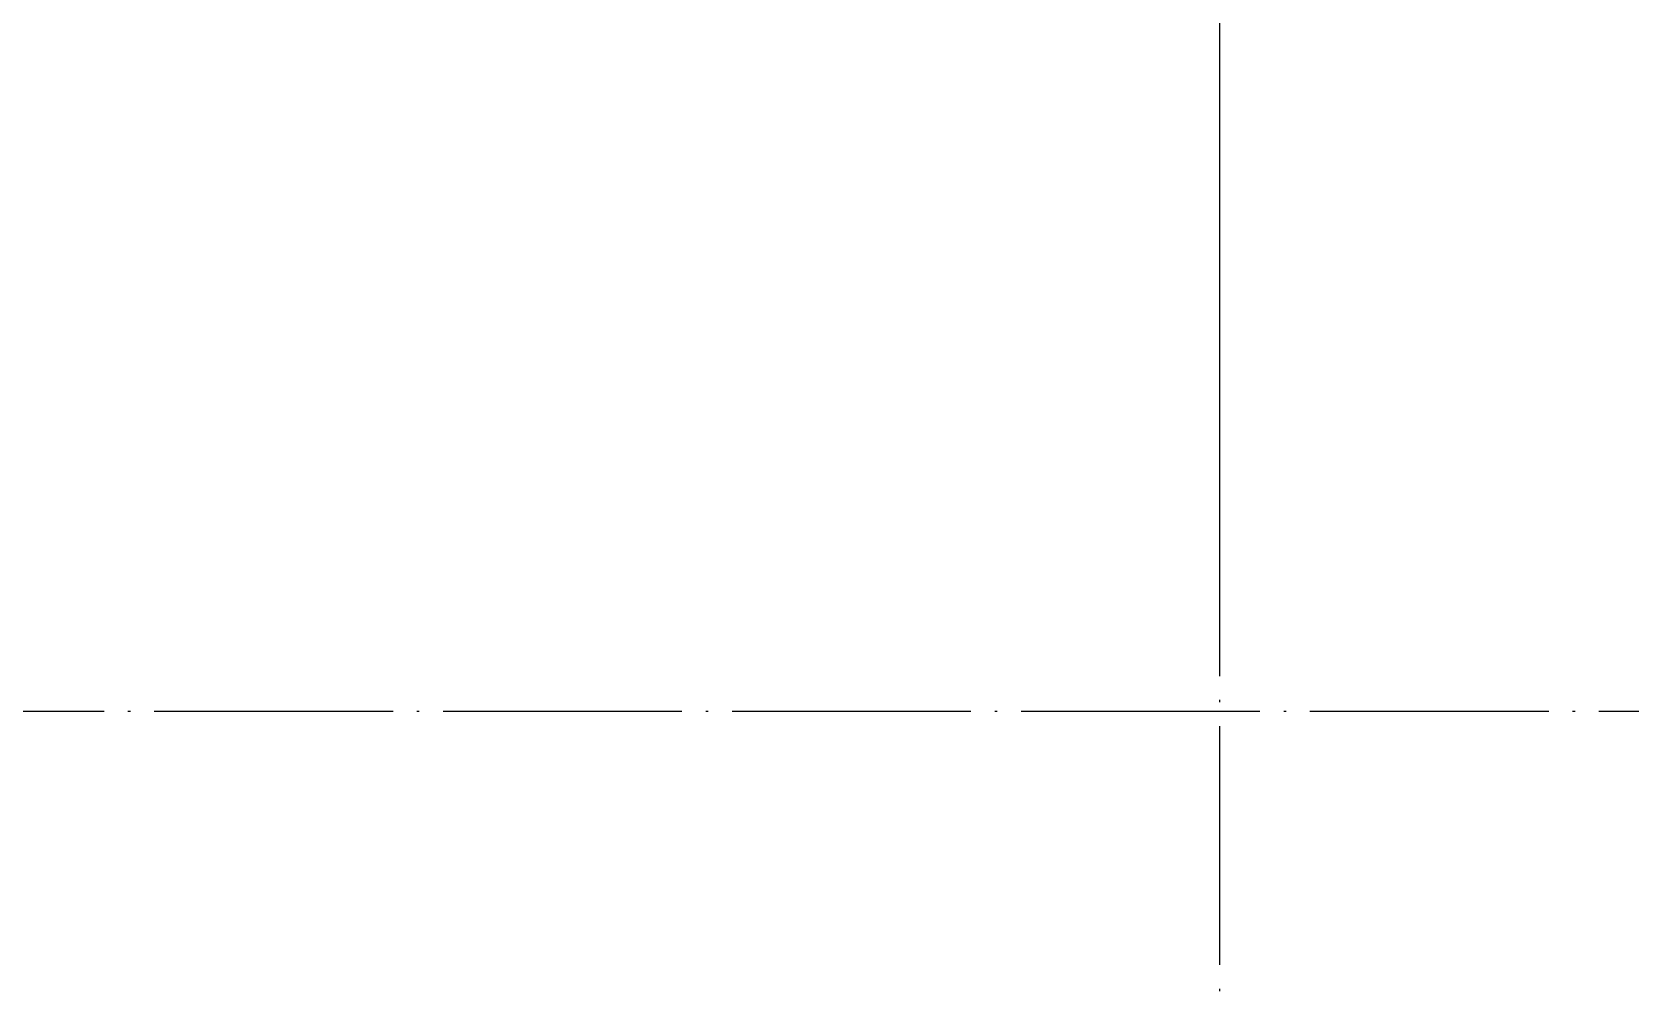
# Model space of a CAD drawing. Header units: inches. Extents: x 0 to 1813292486, y 0 to 3473589894.
# Drawn here: x 600412740 to 600426125, y 3473277180 to 3473285306 of the extents above; entities that cross this region are included whole.
import ezdxf

# ---------------------------------------------------------------- set-up
doc = ezdxf.new("R2010")
doc.units = ezdxf.units.IN
doc.header["$LTSCALE"] = 1000
doc.header["$MEASUREMENT"] = 0
doc.linetypes.add('AX-MALL-GIRD-200$0$DOTE', pattern=[2.4200000000000004, 2, -0.2, 0.02, -0.2])
for name, color, linetype in [('A-Anno-Note', 241, 'Continuous'), ('AX-MALL-DIM-P02$0$A-Detl-Thin', 131, 'Continuous'), ('AX-MALL-GIRD-200$0$A-Grid', 222, 'AX-MALL-GIRD-200$0$DOTE'), ('AX-MALL-P02-200$0$A-Anno-Note', 241, 'Continuous'), ('AX-MALL-WALL-P02$0$A-Anno-Note', 241, 'Continuous'), ('AX-MALL-WALL-P02-QT$0$A-Detl-Thin', 131, 'Continuous'), ('AX-MALL-WALL-P02-QT$0$A-Wind', 4, 'Continuous'), ('AX-MALL-ZTKD-P02$0$A-Anno-Note', 241, 'Continuous'), ('MX-MALL-P02-LG$0$M-VT-DUCT-SAD', 90, 'Continuous')]:
    doc.layers.add(name, color=color, linetype=linetype)
doc.layers.add('MX-MALL-P02-LG$0$M-AUX-TO-ARCH', color=1, linetype='Continuous', plot=False)

# ---------------------------------------------------------------- blocks, each defined once
blk = doc.blocks.new('AX-MALL-GIRD-200')
at = {"layer": 'AX-MALL-GIRD-200$0$A-Grid'}
for p, q in [((600267815.3798003, 3473212616.376537), (600229085.8408508, 3473108652.649456)), ((600241980.060326, 3473196551.41375), (600599876.0644244, 3473063224.650467))]:
    blk.add_line(p, q, dxfattribs=at)
blk = doc.blocks.new('MX-MALL-P02-LG$0$YHJJ-P02')
at = {"layer": 'MX-MALL-P02-LG$0$M-AUX-TO-ARCH'}
blk.add_line((-170959.1231788397, 33073.21105241776), (-170959.1231789589, 5170.706440925598), dxfattribs=at)
blk = doc.blocks.new('MX-MALL-P02-LG')
at = {"layer": 'MX-MALL-P02-LG$0$M-VT-DUCT-SAD', "rotation": 339.5681613187875}
blk.add_blockref('MX-MALL-P02-LG$0$YHJJ-P02', (600418393.5374048, 3473127097.242905), dxfattribs=at)
blk = doc.blocks.new('AX-MALL-WALL-P02-QT')
at = {"layer": 'AX-MALL-WALL-P02-QT$0$A-Detl-Thin'}
blk.add_blockref('MX-MALL-P02-LG', (0, 0), dxfattribs=at)
at = {"layer": 'AX-MALL-WALL-P02-QT$0$A-Wind'}
blk.add_blockref('AX-MALL-GIRD-200', (0, 0), dxfattribs=at)
blk = doc.blocks.new('AX-MALL-WALL-P02')
at = {"layer": 'AX-MALL-WALL-P02$0$A-Anno-Note'}
blk.add_blockref('AX-MALL-WALL-P02-QT', (0, 0), dxfattribs=at)
blk = doc.blocks.new('AX-MALL-ZTKD-P02')
at = {"layer": 'AX-MALL-ZTKD-P02$0$A-Anno-Note'}
blk.add_blockref('AX-MALL-GIRD-200', (0, 0), dxfattribs=at)
blk = doc.blocks.new('AX-MALL-DIM-P02')
at = {"layer": 'AX-MALL-DIM-P02$0$A-Detl-Thin'}
blk.add_blockref('AX-MALL-ZTKD-P02', (-2.384185791015625e-06, 9.5367431640625e-07), dxfattribs=at)
blk = doc.blocks.new('AX-MALL-P02-200')
at = {"layer": 'AX-MALL-P02-200$0$A-Anno-Note'}
blk.add_blockref('AX-MALL-WALL-P02', (0, 0), dxfattribs=at)
blk.add_blockref('AX-MALL-DIM-P02', (0, 0), dxfattribs=at)

msp = doc.modelspace()

# ---------------------------------------------------------------- block references
at = {"layer": 'A-Anno-Note', "rotation": 20.43183869077545}
msp.add_blockref('AX-MALL-P02-200', (1250392458.527329, 9048125.682563305), dxfattribs=at)

doc.saveas('drawing.dxf')
